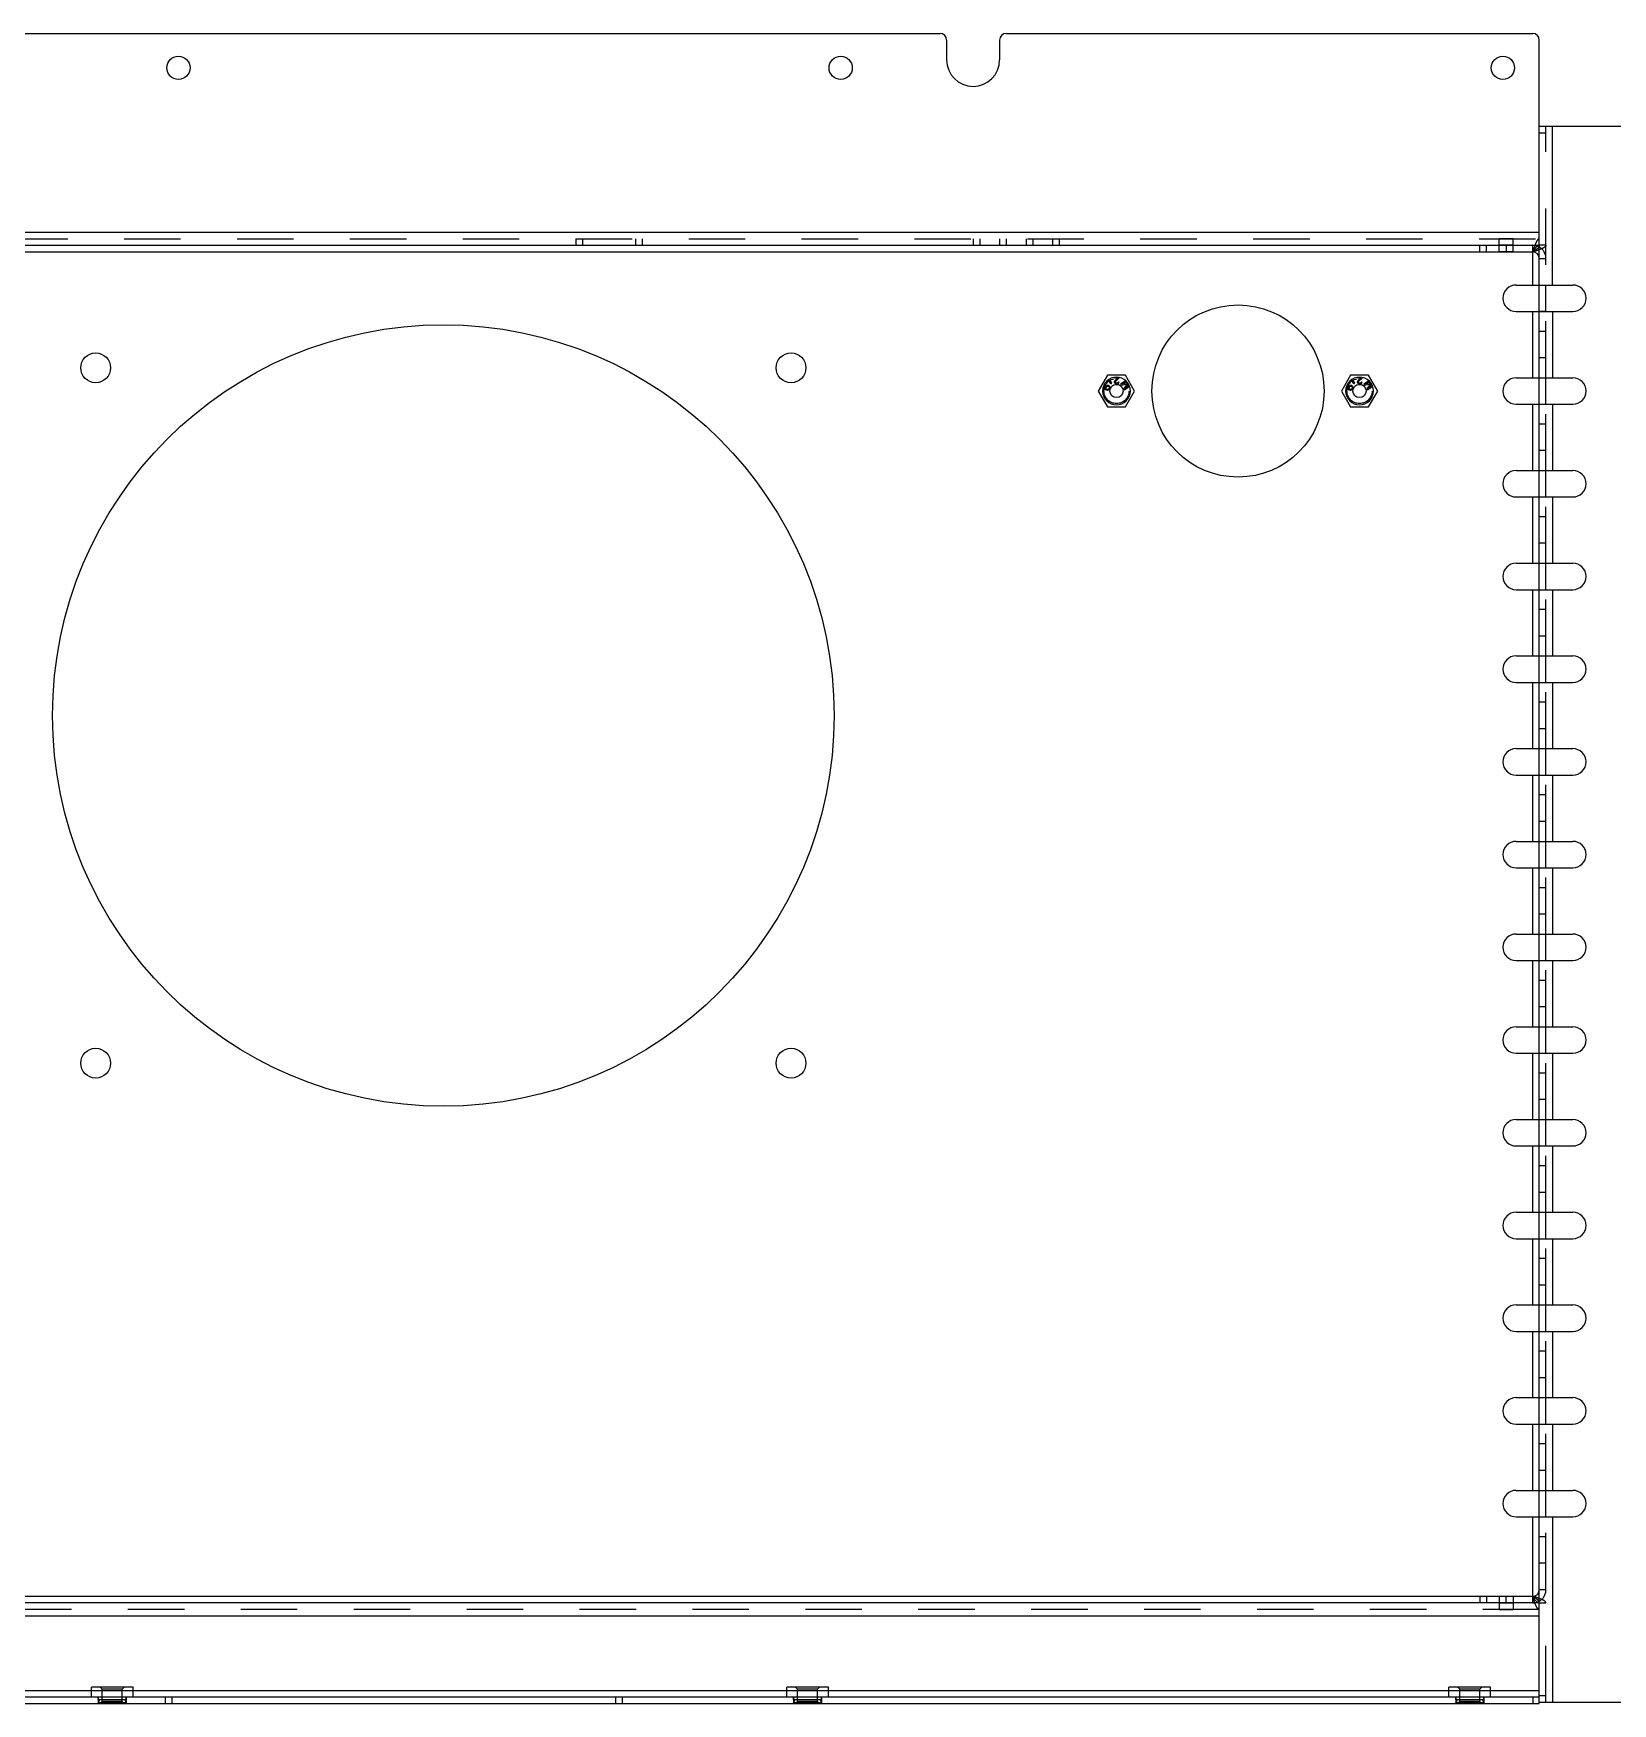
# Model space of a CAD drawing. Header units: millimetres. Extents: x 0 to 8948, y -1340 to 1100.
# Drawn here: x 5541.7 to 5780.2, y -865.5 to -613.3 of the extents above; entities that cross this region are included whole.
import ezdxf

# ---------------------------------------------------------------- set-up
doc = ezdxf.new("R2010")
doc.units = ezdxf.units.MM
doc.header["$LTSCALE"] = 85.25
doc.linetypes.add('HIDDEN', pattern=[0.2, 0.1, -0.1])
doc.layers.get('0').update_dxf_attribs({"linetype": 'CONTINUOUS'})
doc.layers.add('02___PRT_ALL_AXES', color=7, linetype='CONTINUOUS')
doc.layers.add('DEFAULT_2', color=8, linetype='HIDDEN')

msp = doc.modelspace()

# ---------------------------------------------------------------- linework, layer by layer
at = {"color": 7, "linetype": 'Continuous'}
for p, q in [((5528.602, -613.329), (5678.602, -613.329)), ((5679.602, -614.329), (5679.602, -617.329)), ((5687.602, -614.329), (5687.602, -617.329)), ((5688.602, -613.329), (5768.102, -613.329)), ((5769.102, -651.329), (5769.102, -614.329)), ((5769.102, -627.329), (5809.352, -627.329)), ((5771.102, -651.329), (5771.102, -627.329)), ((5451.102, -645.329), (5769.102, -645.329)), ((5453.102, -643.329), (5769.102, -643.329)), ((5760.102, -646.329), (5760.102, -645.329)), ((5761.102, -646.329), (5761.102, -645.329)), ((5768.102, -651.329), (5768.102, -645.329)), ((5454.102, -646.329), (5768.102, -646.329)), ((5765.602, -651.329), (5771.102, -651.329)), ((5765.602, -655.329), (5771.102, -655.329)), ((5768.102, -665.329), (5768.102, -655.329)), ((5769.102, -865.529), (5769.102, -655.329)), ((5771.102, -655.329), (5771.102, -665.329)), ((5704.933, -665.259), (5704.931, -665.331)), ((5704.931, -665.331), (5705.515, -665.347)), ((5704.981, -665.801), (5704.938, -665.864)), ((5705.515, -665.347), (5704.981, -665.801)), ((5705.084, -665.868), (5705.681, -665.352)), ((5705.681, -665.352), (5705.683, -665.279)), ((5706.661, -665.779), (5705.881, -666.303)), ((5741.633, -665.259), (5741.631, -665.331)), ((5741.631, -665.331), (5742.215, -665.347)), ((5741.681, -665.801), (5741.638, -665.864)), ((5742.215, -665.347), (5741.681, -665.801)), ((5741.784, -665.868), (5742.381, -665.352)), ((5742.381, -665.352), (5742.383, -665.279)), ((5743.361, -665.779), (5742.581, -666.303)), ((5765.602, -665.329), (5774.16, -665.329)), ((5703.264, -666.667), (5703.25, -666.77)), ((5703.25, -666.77), (5703.275, -666.89)), ((5703.275, -666.89), (5703.334, -666.977)), ((5703.348, -666.496), (5703.294, -666.585)), ((5703.334, -666.977), (5703.42, -667.052)), ((5703.443, -666.419), (5703.348, -666.496)), ((5703.357, -666.787), (5703.358, -666.721)), ((5703.376, -666.86), (5703.357, -666.787)), ((5703.358, -666.721), (5703.4, -666.603)), ((5703.422, -666.92), (5703.376, -666.86)), ((5703.4, -666.603), (5703.441, -666.551)), ((5703.42, -667.052), (5703.553, -667.122)), ((5703.475, -666.961), (5703.422, -666.92)), ((5703.441, -666.551), (5703.502, -666.506)), ((5703.544, -666.389), (5703.443, -666.419)), ((5703.588, -667.024), (5703.475, -666.961)), ((5703.502, -666.506), (5703.576, -666.489)), ((5703.611, -666.391), (5703.544, -666.389)), ((5703.553, -667.122), (5703.694, -667.172)), ((5703.576, -666.489), (5703.611, -666.391)), ((5703.629, -667.038), (5703.588, -667.024)), ((5703.605, -666.787), (5703.59, -666.892)), ((5703.59, -666.892), (5703.629, -667.038)), ((5703.64, -666.689), (5703.605, -666.787)), ((5703.695, -666.598), (5703.64, -666.689)), ((5703.694, -667.172), (5703.841, -667.202)), ((5703.79, -666.521), (5703.695, -666.598)), ((5703.698, -666.842), (5703.747, -666.705)), ((5703.698, -666.908), (5703.698, -666.842)), ((5703.717, -666.981), (5703.698, -666.908)), ((5703.763, -667.042), (5703.717, -666.981)), ((5703.747, -666.705), (5703.788, -666.653)), ((5703.816, -667.083), (5703.763, -667.042)), ((5703.788, -666.653), (5703.85, -666.608)), ((5703.892, -666.491), (5703.79, -666.521)), ((5703.856, -667.097), (5703.816, -667.083)), ((5703.841, -667.202), (5703.955, -667.199)), ((5703.85, -666.608), (5703.924, -666.591)), ((5703.923, -667.099), (5703.856, -667.097)), ((5704.006, -666.487), (5703.892, -666.491)), ((5703.997, -667.081), (5703.923, -667.099)), ((5703.924, -666.591), (5703.991, -666.592)), ((5703.955, -667.199), (5704.056, -667.169)), ((5703.991, -666.592), (5704.031, -666.607)), ((5704.058, -667.037), (5703.997, -667.081)), ((5704.086, -666.516), (5704.006, -666.487)), ((5704.031, -666.607), (5704.084, -666.648)), ((5704.056, -667.169), (5704.151, -667.092)), ((5704.099, -666.985), (5704.058, -667.037)), ((5704.084, -666.648), (5704.13, -666.708)), ((5704.172, -666.591), (5704.086, -666.516)), ((5704.148, -666.848), (5704.099, -666.985)), ((5704.13, -666.708), (5704.149, -666.782)), ((5704.149, -666.782), (5704.148, -666.848)), ((5704.151, -667.092), (5704.207, -667.001)), ((5704.16, -665.98), (5704.155, -666.009)), ((5704.155, -666.009), (5704.331, -666.04)), ((5704.307, -666.005), (5704.16, -665.98)), ((5704.231, -666.678), (5704.172, -666.591)), ((5704.207, -667.001), (5704.241, -666.903)), ((5704.254, -665.86), (5704.22, -665.884)), ((5704.22, -665.884), (5704.307, -666.005)), ((5704.256, -666.798), (5704.231, -666.678)), ((5704.241, -666.903), (5704.256, -666.798)), ((5704.34, -665.981), (5704.254, -665.86)), ((5704.331, -666.04), (5704.304, -666.217)), ((5704.304, -666.217), (5704.333, -666.222)), ((5704.333, -666.222), (5704.356, -666.075)), ((5704.363, -665.834), (5704.34, -665.981)), ((5704.356, -666.075), (5704.443, -666.196)), ((5704.393, -665.839), (5704.363, -665.834)), ((5704.365, -666.016), (5704.393, -665.839)), ((5704.541, -666.047), (5704.365, -666.016)), ((5704.39, -666.05), (5704.537, -666.076)), ((5704.477, -666.171), (5704.39, -666.05)), ((5704.443, -666.196), (5704.477, -666.171)), ((5704.537, -666.076), (5704.541, -666.047)), ((5704.915, -665.948), (5704.913, -665.991)), ((5704.913, -665.991), (5704.932, -666.076)), ((5704.938, -665.864), (5704.915, -665.948)), ((5704.932, -666.076), (5705.013, -666.164)), ((5705.013, -666.164), (5705.095, -666.208)), ((5705.038, -665.994), (5705.04, -665.952)), ((5705.078, -666.059), (5705.038, -665.994)), ((5705.04, -665.952), (5705.084, -665.868)), ((5705.14, -666.103), (5705.078, -666.059)), ((5705.095, -666.208), (5705.219, -666.233)), ((5705.243, -666.127), (5705.14, -666.103)), ((5705.219, -666.233), (5705.303, -666.235)), ((5705.326, -666.13), (5705.243, -666.127)), ((5705.303, -666.235), (5705.449, -666.218)), ((5705.431, -666.111), (5705.326, -666.13)), ((5705.495, -666.07), (5705.431, -666.111)), ((5705.449, -666.218), (5705.534, -666.178)), ((5705.538, -666.008), (5705.495, -666.07)), ((5705.534, -666.178), (5705.619, -666.095)), ((5705.642, -666.011), (5705.538, -666.008)), ((5705.619, -666.095), (5705.642, -666.011)), ((5705.881, -666.303), (5705.986, -666.459)), ((5705.986, -666.459), (5706.902, -666.22)), ((5706.753, -665.868), (5706.128, -666.288)), ((5706.942, -666.091), (5706.128, -666.288)), ((5706.902, -666.22), (5706.335, -666.978)), ((5706.335, -666.978), (5706.44, -667.133)), ((5706.44, -667.133), (5707.219, -666.609)), ((5706.546, -666.911), (5707.036, -666.231)), ((5707.171, -666.49), (5706.546, -666.911)), ((5739.964, -666.667), (5739.95, -666.77)), ((5739.95, -666.77), (5739.975, -666.89)), ((5739.975, -666.89), (5740.034, -666.977)), ((5740.048, -666.496), (5739.994, -666.585)), ((5740.034, -666.977), (5740.12, -667.052)), ((5740.143, -666.419), (5740.048, -666.496)), ((5740.057, -666.787), (5740.058, -666.721)), ((5740.076, -666.86), (5740.057, -666.787)), ((5740.058, -666.721), (5740.1, -666.603)), ((5740.122, -666.92), (5740.076, -666.86)), ((5740.1, -666.603), (5740.141, -666.551)), ((5740.12, -667.052), (5740.253, -667.122)), ((5740.175, -666.961), (5740.122, -666.92)), ((5740.141, -666.551), (5740.202, -666.506)), ((5740.244, -666.389), (5740.143, -666.419)), ((5740.288, -667.024), (5740.175, -666.961)), ((5740.202, -666.506), (5740.276, -666.489)), ((5740.311, -666.391), (5740.244, -666.389)), ((5740.253, -667.122), (5740.394, -667.172)), ((5740.276, -666.489), (5740.311, -666.391)), ((5740.329, -667.038), (5740.288, -667.024)), ((5740.305, -666.787), (5740.29, -666.892)), ((5740.29, -666.892), (5740.329, -667.038)), ((5740.34, -666.689), (5740.305, -666.787)), ((5740.395, -666.598), (5740.34, -666.689)), ((5740.394, -667.172), (5740.541, -667.202)), ((5740.49, -666.521), (5740.395, -666.598)), ((5740.398, -666.842), (5740.447, -666.705)), ((5740.398, -666.908), (5740.398, -666.842)), ((5740.417, -666.981), (5740.398, -666.908)), ((5740.463, -667.042), (5740.417, -666.981)), ((5740.447, -666.705), (5740.488, -666.653)), ((5740.516, -667.083), (5740.463, -667.042)), ((5740.488, -666.653), (5740.55, -666.608)), ((5740.592, -666.491), (5740.49, -666.521)), ((5740.556, -667.097), (5740.516, -667.083)), ((5740.541, -667.202), (5740.655, -667.199)), ((5740.55, -666.608), (5740.624, -666.591)), ((5740.623, -667.099), (5740.556, -667.097)), ((5740.706, -666.487), (5740.592, -666.491)), ((5740.697, -667.081), (5740.623, -667.099)), ((5740.624, -666.591), (5740.691, -666.592)), ((5740.655, -667.199), (5740.756, -667.169)), ((5740.691, -666.592), (5740.731, -666.607)), ((5740.758, -667.037), (5740.697, -667.081)), ((5740.786, -666.516), (5740.706, -666.487)), ((5740.731, -666.607), (5740.784, -666.648)), ((5740.756, -667.169), (5740.851, -667.092)), ((5740.799, -666.985), (5740.758, -667.037)), ((5740.784, -666.648), (5740.83, -666.708)), ((5740.872, -666.591), (5740.786, -666.516)), ((5740.848, -666.848), (5740.799, -666.985)), ((5740.83, -666.708), (5740.849, -666.782)), ((5740.849, -666.782), (5740.848, -666.848)), ((5740.851, -667.092), (5740.907, -667.001)), ((5740.86, -665.98), (5740.855, -666.009)), ((5740.855, -666.009), (5741.031, -666.04)), ((5741.007, -666.005), (5740.86, -665.98)), ((5740.931, -666.678), (5740.872, -666.591)), ((5740.907, -667.001), (5740.941, -666.903)), ((5740.954, -665.86), (5740.92, -665.884)), ((5740.92, -665.884), (5741.007, -666.005)), ((5740.956, -666.798), (5740.931, -666.678)), ((5740.941, -666.903), (5740.956, -666.798)), ((5741.04, -665.981), (5740.954, -665.86)), ((5741.031, -666.04), (5741.004, -666.217)), ((5741.004, -666.217), (5741.033, -666.222)), ((5741.033, -666.222), (5741.056, -666.075)), ((5741.063, -665.834), (5741.04, -665.981)), ((5741.056, -666.075), (5741.143, -666.196)), ((5741.093, -665.839), (5741.063, -665.834)), ((5741.065, -666.016), (5741.093, -665.839)), ((5741.241, -666.047), (5741.065, -666.016)), ((5741.09, -666.05), (5741.237, -666.076)), ((5741.177, -666.171), (5741.09, -666.05)), ((5741.143, -666.196), (5741.177, -666.171)), ((5741.237, -666.076), (5741.241, -666.047)), ((5741.615, -665.948), (5741.613, -665.991)), ((5741.613, -665.991), (5741.632, -666.076)), ((5741.638, -665.864), (5741.615, -665.948)), ((5741.632, -666.076), (5741.713, -666.164)), ((5741.713, -666.164), (5741.795, -666.208)), ((5741.738, -665.994), (5741.74, -665.952)), ((5741.778, -666.059), (5741.738, -665.994)), ((5741.74, -665.952), (5741.784, -665.868)), ((5741.84, -666.103), (5741.778, -666.059)), ((5741.795, -666.208), (5741.919, -666.233)), ((5741.943, -666.127), (5741.84, -666.103)), ((5741.919, -666.233), (5742.003, -666.235)), ((5742.026, -666.13), (5741.943, -666.127)), ((5742.003, -666.235), (5742.149, -666.218)), ((5742.131, -666.111), (5742.026, -666.13)), ((5742.195, -666.07), (5742.131, -666.111)), ((5742.149, -666.218), (5742.234, -666.178)), ((5742.238, -666.008), (5742.195, -666.07)), ((5742.234, -666.178), (5742.319, -666.095)), ((5742.342, -666.011), (5742.238, -666.008)), ((5742.319, -666.095), (5742.342, -666.011)), ((5742.581, -666.303), (5742.686, -666.459)), ((5742.686, -666.459), (5743.602, -666.22)), ((5743.453, -665.868), (5742.828, -666.288)), ((5743.642, -666.091), (5742.828, -666.288)), ((5743.602, -666.22), (5743.035, -666.978)), ((5743.035, -666.978), (5743.14, -667.133)), ((5743.14, -667.133), (5743.919, -666.609)), ((5743.246, -666.911), (5743.736, -666.231)), ((5743.871, -666.49), (5743.246, -666.911)), ((5765.602, -669.329), (5774.16, -669.329)), ((5768.102, -679.329), (5768.102, -669.329)), ((5771.102, -669.329), (5771.102, -679.329)), ((5765.602, -679.329), (5774.16, -679.329)), ((5765.602, -683.329), (5774.16, -683.329)), ((5768.102, -693.329), (5768.102, -683.329)), ((5771.102, -683.329), (5771.102, -693.329)), ((5765.602, -693.329), (5774.16, -693.329)), ((5765.602, -697.329), (5774.16, -697.329)), ((5768.102, -707.329), (5768.102, -697.329)), ((5771.102, -697.329), (5771.102, -707.329)), ((5765.602, -707.329), (5774.16, -707.329)), ((5765.602, -711.329), (5774.16, -711.329)), ((5768.102, -721.329), (5768.102, -711.329)), ((5771.102, -711.329), (5771.102, -721.329)), ((5765.602, -721.329), (5774.16, -721.329)), ((5765.602, -725.329), (5774.16, -725.329)), ((5768.102, -735.329), (5768.102, -725.329)), ((5771.102, -725.329), (5771.102, -735.329)), ((5765.602, -735.329), (5774.16, -735.329)), ((5765.602, -739.329), (5774.16, -739.329)), ((5768.102, -749.329), (5768.102, -739.329)), ((5771.102, -739.329), (5771.102, -749.329)), ((5765.602, -749.329), (5774.16, -749.329)), ((5765.602, -753.329), (5774.16, -753.329)), ((5768.102, -763.329), (5768.102, -753.329)), ((5771.102, -753.329), (5771.102, -763.329)), ((5765.602, -763.329), (5774.16, -763.329)), ((5765.602, -767.329), (5774.16, -767.329)), ((5768.102, -777.329), (5768.102, -767.329)), ((5771.102, -767.329), (5771.102, -777.329)), ((5765.602, -777.329), (5774.16, -777.329)), ((5765.602, -781.329), (5774.16, -781.329)), ((5768.102, -791.329), (5768.102, -781.329)), ((5771.102, -781.329), (5771.102, -791.329)), ((5765.602, -791.329), (5774.16, -791.329)), ((5765.602, -795.329), (5774.16, -795.329)), ((5768.102, -805.329), (5768.102, -795.329)), ((5771.102, -795.329), (5771.102, -805.329)), ((5765.602, -805.329), (5774.16, -805.329)), ((5765.602, -809.329), (5774.16, -809.329)), ((5768.102, -819.329), (5768.102, -809.329)), ((5771.102, -809.329), (5771.102, -819.329)), ((5765.602, -819.329), (5774.16, -819.329)), ((5765.602, -823.329), (5774.16, -823.329)), ((5768.102, -833.329), (5768.102, -823.329)), ((5771.102, -823.329), (5771.102, -833.329)), ((5765.602, -833.329), (5774.16, -833.329)), ((5765.602, -837.329), (5774.16, -837.329)), ((5768.102, -850.329), (5768.102, -837.329)), ((5771.102, -837.329), (5771.102, -865.329)), ((5454.102, -849.329), (5768.102, -849.329)), ((5760.102, -849.329), (5760.102, -850.329)), ((5761.102, -849.329), (5761.102, -850.329)), ((5769.102, -850.329), (5451.102, -850.329)), ((5769.102, -852.329), (5453.102, -852.329)), ((5453.102, -864.529), (5769.102, -864.529)), ((5466.752, -863.529), (5550.452, -863.529)), ((5556.752, -863.029), (5550.452, -863.029)), ((5550.452, -864.529), (5550.452, -863.029)), ((5556.752, -864.529), (5556.752, -863.029)), ((5556.752, -863.529), (5655.452, -863.529)), ((5561.602, -864.529), (5561.602, -865.529)), ((5562.602, -864.529), (5562.602, -865.529)), ((5629.602, -864.529), (5629.602, -865.529)), ((5630.602, -864.529), (5630.602, -865.529)), ((5661.752, -863.029), (5655.452, -863.029)), ((5655.452, -864.529), (5655.452, -863.029)), ((5661.752, -864.529), (5661.752, -863.029)), ((5661.752, -863.529), (5755.452, -863.529)), ((5761.752, -863.029), (5755.452, -863.029)), ((5755.452, -864.529), (5755.452, -863.029)), ((5761.752, -864.529), (5761.752, -863.029)), ((5761.752, -863.529), (5769.102, -863.529)), ((5768.102, -864.529), (5768.102, -865.529)), ((5769.102, -865.329), (5809.602, -865.329))]:
    msp.add_line(p, q, dxfattribs=at)
at = {"color": 3, "linetype": 'Continuous'}
for p, q in [((5770.102, -669.329), (5770.102, -665.329)), ((5770.102, -683.329), (5770.102, -679.329)), ((5770.102, -697.329), (5770.102, -693.329)), ((5770.102, -711.329), (5770.102, -707.329)), ((5770.102, -725.329), (5770.102, -721.329)), ((5770.102, -739.329), (5770.102, -735.329)), ((5770.102, -753.329), (5770.102, -749.329)), ((5770.102, -767.329), (5770.102, -763.329)), ((5770.102, -781.329), (5770.102, -777.329)), ((5770.102, -795.329), (5770.102, -791.329)), ((5770.102, -809.329), (5770.102, -805.329)), ((5770.102, -823.329), (5770.102, -819.329)), ((5770.102, -837.329), (5770.102, -833.329)), ((5453.102, -865.529), (5769.102, -865.529))]:
    msp.add_line(p, q, dxfattribs=at)
at = {"color": 7, "linetype": 'Continuous'}
for centre, radius, start, end in [((5678.602, -614.329), 1, 0, 90), ((5688.602, -614.329), 1, 90, 180), ((5768.102, -614.329), 1, 0, 90), ((5683.602, -617.329), 4, 180, 0), ((5768.102, -647.329), 1, 0, 90), ((5765.602, -653.329), 2, 90, 270), ((5705.252, -667.329), 2.095, 0, 180), ((5741.952, -667.329), 2.095, 0, 180), ((5765.602, -667.329), 2, 90, 270), ((5774.16, -667.329), 2, 270, 90), ((5765.602, -681.329), 2, 90, 270), ((5774.16, -681.329), 2, 270, 90), ((5765.602, -695.329), 2, 90, 270), ((5774.16, -695.329), 2, 270, 90), ((5765.602, -709.329), 2, 90, 270), ((5774.16, -709.329), 2, 270, 90), ((5765.602, -723.329), 2, 90, 270), ((5774.16, -723.329), 2, 270, 90), ((5765.602, -737.329), 2, 90, 270), ((5774.16, -737.329), 2, 270, 90), ((5765.602, -751.329), 2, 90, 270), ((5774.16, -751.329), 2, 270, 90), ((5765.602, -765.329), 2, 90, 270), ((5774.16, -765.329), 2, 270, 90), ((5765.602, -779.329), 2, 90, 270), ((5774.16, -779.329), 2, 270, 90), ((5765.602, -793.329), 2, 90, 270), ((5774.16, -793.329), 2, 270, 90), ((5765.602, -807.329), 2, 90, 270), ((5774.16, -807.329), 2, 270, 90), ((5765.602, -821.329), 2, 90, 270), ((5774.16, -821.329), 2, 270, 90), ((5765.602, -835.329), 2, 90, 270), ((5774.16, -835.329), 2, 270, 90), ((5768.102, -848.329), 1, 270, 0)]:
    msp.add_arc(centre, radius, start, end, dxfattribs=at)
at = {"color": 3, "linetype": 'Continuous'}
for centre, start, end in [((5768.102, -647.329), 59.86467, 90), ((5768.102, -848.329), 270, 300.13533)]:
    msp.add_arc(centre, 2, start, end, dxfattribs=at)
at = {"color": 7, "linetype": 'Continuous'}
for points, knots in [([(5769.102, -645.329), (5769.075, -645.329), (5768.96, -645.341), (5768.854, -645.399), (5768.783, -645.452)], [0, 0, 0, 0, 0.2318764, 1, 1, 1, 1]), ([(5769.102, -645.329), (5769.102, -645.349), (5769.096, -645.433), (5769.064, -645.512), (5769.033, -645.567)], [0, 0, 0, 0, 0.2390557, 1, 1, 1, 1]), ([(5769.102, -850.329), (5769.075, -850.329), (5768.96, -850.318), (5768.854, -850.26), (5768.783, -850.207)], [0, 0, 0, 0, 0.2318764, 1, 1, 1, 1]), ([(5769.102, -850.329), (5769.102, -850.31), (5769.096, -850.226), (5769.064, -850.146), (5769.033, -850.092)], [0, 0, 0, 0, 0.2390557, 1, 1, 1, 1])]:
    msp.add_open_spline(points, degree=3, knots=knots, dxfattribs=at)
at = {"layer": '02___PRT_ALL_AXES', "color": 8, "linetype": 'HIDDEN'}
for p, q in [((5765.152, -644.329), (5763.052, -644.329)), ((5763.052, -646.329), (5763.052, -644.329)), ((5765.152, -645.329), (5763.052, -645.329)), ((5764.102, -645.329), (5764.102, -646.329)), ((5765.152, -646.329), (5765.152, -644.329)), ((5765.152, -646.329), (5763.052, -646.329)), ((5769.102, -651.329), (5770.102, -651.329)), ((5770.102, -655.329), (5769.102, -655.329)), ((5763.052, -849.329), (5765.152, -849.329)), ((5763.052, -849.329), (5763.052, -851.329)), ((5764.102, -850.329), (5764.102, -849.329)), ((5765.152, -849.329), (5765.152, -851.329)), ((5763.052, -850.329), (5765.152, -850.329)), ((5763.052, -851.329), (5765.152, -851.329)), ((5551.502, -864.529), (5555.702, -864.529)), ((5551.502, -864.529), (5551.502, -865.529)), ((5555.702, -864.529), (5555.702, -865.529)), ((5656.502, -864.529), (5660.702, -864.529)), ((5656.502, -864.529), (5656.502, -865.529)), ((5660.702, -864.529), (5660.702, -865.529)), ((5756.502, -864.529), (5760.702, -864.529)), ((5756.502, -864.529), (5756.502, -865.529)), ((5760.702, -864.529), (5760.702, -865.529)), ((5551.502, -865.529), (5555.702, -865.529)), ((5656.502, -865.529), (5660.702, -865.529)), ((5756.502, -865.529), (5760.702, -865.529))]:
    msp.add_line(p, q, dxfattribs=at)
at = {"layer": '02___PRT_ALL_AXES', "color": 7, "linetype": 'Continuous'}
for p, q in [((5769.102, -655.329), (5769.102, -651.329)), ((5771.102, -651.329), (5774.16, -651.329)), ((5771.102, -655.329), (5774.16, -655.329))]:
    msp.add_line(p, q, dxfattribs=at)
at = {"layer": '02___PRT_ALL_AXES', "color": 3, "linetype": 'Continuous'}
msp.add_line((5770.102, -655.329), (5770.102, -651.329), dxfattribs=at)
at = {"layer": '02___PRT_ALL_AXES', "color": 7, "linetype": 'Continuous'}
for centre, radius in [((5563.602, -618.529), 1.75), ((5663.602, -618.529), 1.75), ((5763.602, -618.529), 1.75), ((5723.602, -667.329), 13), ((5603.602, -716.329), 59), ((5551.102, -663.829), 2.25), ((5656.102, -663.829), 2.25), ((5705.252, -667.329), 1), ((5741.952, -667.329), 1), ((5551.102, -768.829), 2.25), ((5656.102, -768.829), 2.25)]:
    msp.add_circle(centre, radius, dxfattribs=at)
at = {"layer": '02___PRT_ALL_AXES', "color": 8, "linetype": 'HIDDEN'}
for centre in [(5705.252, -667.329), (5741.952, -667.329)]:
    msp.add_circle(centre, 1.895, dxfattribs=at)
at = {"layer": '02___PRT_ALL_AXES', "color": 7, "linetype": 'Continuous'}
for centre, radius, start, end in [((5774.16, -653.329), 2, 270, 90), ((5705.252, -667.329), 2.095, 180, 0), ((5741.952, -667.329), 2.095, 180, 0)]:
    msp.add_arc(centre, radius, start, end, dxfattribs=at)
at = {"layer": 'DEFAULT_2', "color": 8, "linetype": 'HIDDEN'}
for p, q in [((5770.102, -665.329), (5770.102, -627.329)), ((5769.102, -628.329), (5770.102, -628.329)), ((5453.102, -644.329), (5769.102, -644.329)), ((5623.602, -644.329), (5623.602, -645.329)), ((5624.602, -644.329), (5624.602, -645.329)), ((5632.602, -644.329), (5632.602, -645.329)), ((5633.602, -644.329), (5633.602, -645.329)), ((5683.602, -644.329), (5683.602, -645.329)), ((5684.602, -644.329), (5684.602, -645.329)), ((5687.602, -644.329), (5687.602, -645.329)), ((5688.602, -644.329), (5688.602, -645.329)), ((5691.602, -644.329), (5691.602, -645.329)), ((5692.602, -644.329), (5692.602, -645.329)), ((5695.602, -644.329), (5695.602, -645.329)), ((5696.602, -644.329), (5696.602, -645.329)), ((5770.102, -645.329), (5769.102, -645.329)), ((5769.102, -647.329), (5770.102, -647.329)), ((5769.102, -655.329), (5769.102, -651.329)), ((5770.102, -658.329), (5769.102, -658.329)), ((5770.102, -662.329), (5769.102, -662.329)), ((5703.881, -664.954), (5702.51, -667.329)), ((5706.623, -664.954), (5703.881, -664.954)), ((5707.994, -667.329), (5706.623, -664.954)), ((5740.581, -664.954), (5739.21, -667.329)), ((5743.323, -664.954), (5740.581, -664.954)), ((5744.694, -667.329), (5743.323, -664.954)), ((5702.51, -667.329), (5703.881, -669.704)), ((5706.623, -669.704), (5707.994, -667.329)), ((5739.21, -667.329), (5740.581, -669.704)), ((5743.323, -669.704), (5744.694, -667.329)), ((5703.881, -669.704), (5706.623, -669.704)), ((5740.581, -669.704), (5743.323, -669.704)), ((5770.102, -679.329), (5770.102, -669.329)), ((5770.102, -672.329), (5769.102, -672.329)), ((5770.102, -676.329), (5769.102, -676.329)), ((5770.102, -693.329), (5770.102, -683.329)), ((5770.102, -686.329), (5769.102, -686.329)), ((5770.102, -690.329), (5769.102, -690.329)), ((5770.102, -707.329), (5770.102, -697.329)), ((5770.102, -700.329), (5769.102, -700.329)), ((5770.102, -704.329), (5769.102, -704.329)), ((5770.102, -721.329), (5770.102, -711.329)), ((5770.102, -714.329), (5769.102, -714.329)), ((5770.102, -718.329), (5769.102, -718.329)), ((5770.102, -735.329), (5770.102, -725.329)), ((5770.102, -728.329), (5769.102, -728.329)), ((5770.102, -732.329), (5769.102, -732.329)), ((5770.102, -749.329), (5770.102, -739.329)), ((5770.102, -742.329), (5769.102, -742.329)), ((5770.102, -746.329), (5769.102, -746.329)), ((5770.102, -763.329), (5770.102, -753.329)), ((5770.102, -756.329), (5769.102, -756.329)), ((5770.102, -760.329), (5769.102, -760.329)), ((5770.102, -777.329), (5770.102, -767.329)), ((5770.102, -770.329), (5769.102, -770.329)), ((5770.102, -774.329), (5769.102, -774.329)), ((5770.102, -791.329), (5770.102, -781.329)), ((5770.102, -784.329), (5769.102, -784.329)), ((5770.102, -788.329), (5769.102, -788.329)), ((5770.102, -805.329), (5770.102, -795.329)), ((5770.102, -798.329), (5769.102, -798.329)), ((5770.102, -802.329), (5769.102, -802.329)), ((5770.102, -819.329), (5770.102, -809.329)), ((5770.102, -812.329), (5769.102, -812.329)), ((5770.102, -816.329), (5769.102, -816.329)), ((5770.102, -833.329), (5770.102, -823.329)), ((5770.102, -826.329), (5769.102, -826.329)), ((5770.102, -830.329), (5769.102, -830.329)), ((5770.102, -865.329), (5770.102, -837.329)), ((5770.102, -840.329), (5769.102, -840.329)), ((5770.102, -844.329), (5769.102, -844.329)), ((5770.102, -848.329), (5769.102, -848.329)), ((5769.102, -851.329), (5453.102, -851.329)), ((5769.102, -850.329), (5770.102, -850.329)), ((5550.452, -863.529), (5556.752, -863.529)), ((5551.126, -863.049), (5551.126, -863.029)), ((5553.018, -863.049), (5551.126, -863.049)), ((5551.14, -863.049), (5551.14, -863.029)), ((5551.163, -863.029), (5551.163, -863.049)), ((5551.17, -863.049), (5551.17, -863.029)), ((5551.208, -863.029), (5551.208, -863.049)), ((5551.208, -863.049), (5551.208, -863.029)), ((5551.209, -863.029), (5551.209, -863.049)), ((5551.211, -863.049), (5551.211, -863.029)), ((5551.221, -863.049), (5551.221, -863.029)), ((5551.231, -863.029), (5551.231, -863.049)), ((5551.455, -863.049), (5551.455, -863.029)), ((5551.477, -864.909), (5551.477, -864.529)), ((5551.477, -864.909), (5555.727, -864.909)), ((5551.702, -864.909), (5551.477, -865.399)), ((5551.488, -863.049), (5551.488, -863.029)), ((5551.569, -863.049), (5551.569, -863.029)), ((5551.602, -863.049), (5551.602, -863.029)), ((5551.611, -863.029), (5551.611, -863.049)), ((5551.623, -863.049), (5551.623, -863.029)), ((5551.643, -863.029), (5551.643, -863.049)), ((5551.644, -863.049), (5551.644, -863.029)), ((5551.646, -863.049), (5551.646, -863.029)), ((5551.673, -863.049), (5551.673, -863.029)), ((5551.674, -863.049), (5551.674, -863.029)), ((5551.68, -863.049), (5551.68, -863.029)), ((5551.69, -863.049), (5551.69, -863.029)), ((5551.702, -863.029), (5551.702, -863.049)), ((5551.703, -863.049), (5551.703, -863.029)), ((5551.748, -863.049), (5551.748, -863.029)), ((5551.76, -863.049), (5551.76, -863.029)), ((5551.79, -863.049), (5551.79, -863.029)), ((5551.793, -863.049), (5551.793, -863.029)), ((5551.796, -863.049), (5551.796, -863.029)), ((5552.102, -863.329), (5551.802, -863.029)), ((5551.803, -863.049), (5551.803, -863.029)), ((5551.87, -863.049), (5551.87, -863.029)), ((5551.887, -863.029), (5551.887, -863.049)), ((5551.89, -863.049), (5551.89, -863.029)), ((5551.892, -863.049), (5551.892, -863.029)), ((5551.893, -863.029), (5551.893, -863.049)), ((5551.907, -863.029), (5551.907, -863.049)), ((5551.91, -863.049), (5551.91, -863.029)), ((5551.913, -863.049), (5551.913, -863.029)), ((5551.925, -863.049), (5551.925, -863.029)), ((5551.927, -863.049), (5551.927, -863.029)), ((5551.935, -863.049), (5551.935, -863.029)), ((5551.936, -863.049), (5551.936, -863.029)), ((5551.996, -863.049), (5551.996, -863.029)), ((5551.997, -863.049), (5551.997, -863.029)), ((5552.009, -863.029), (5552.009, -863.049)), ((5552.034, -863.049), (5552.034, -863.029)), ((5552.04, -863.049), (5552.04, -863.029)), ((5552.056, -863.049), (5552.056, -863.029)), ((5552.058, -863.049), (5552.058, -863.029)), ((5552.071, -863.029), (5552.071, -863.049)), ((5552.075, -863.049), (5552.075, -863.029)), ((5552.085, -863.049), (5552.085, -863.029)), ((5552.086, -863.049), (5552.086, -863.029)), ((5552.089, -863.049), (5552.089, -863.029)), ((5552.101, -863.049), (5552.101, -863.029)), ((5555.102, -863.329), (5552.102, -863.329)), ((5552.102, -865.199), (5552.102, -863.329)), ((5552.114, -863.029), (5552.114, -863.049)), ((5552.115, -863.049), (5552.115, -863.029)), ((5552.116, -863.049), (5552.116, -863.029)), ((5552.15, -863.029), (5552.15, -863.049)), ((5552.157, -863.049), (5552.157, -863.029)), ((5552.217, -863.049), (5552.217, -863.029)), ((5552.224, -863.029), (5552.224, -863.049)), ((5552.248, -863.049), (5552.248, -863.029)), ((5552.259, -863.049), (5552.259, -863.029)), ((5552.271, -863.029), (5552.271, -863.049)), ((5552.282, -863.049), (5552.282, -863.029)), ((5552.282, -863.049), (5552.282, -863.029)), ((5552.293, -863.049), (5552.293, -863.029)), ((5552.295, -863.049), (5552.295, -863.029)), ((5552.334, -863.049), (5552.334, -863.029)), ((5552.362, -863.049), (5552.362, -863.029)), ((5552.37, -863.049), (5552.37, -863.029)), ((5552.37, -863.049), (5552.37, -863.029)), ((5552.446, -863.029), (5552.446, -863.049)), ((5552.464, -863.049), (5552.464, -863.029)), ((5552.493, -863.049), (5552.493, -863.029)), ((5552.506, -863.029), (5552.506, -863.049)), ((5552.516, -863.029), (5552.516, -863.049)), ((5552.534, -863.049), (5552.534, -863.029)), ((5552.564, -863.029), (5552.564, -863.049)), ((5552.572, -863.049), (5552.572, -863.029)), ((5552.701, -863.029), (5552.701, -863.049)), ((5552.735, -863.049), (5552.735, -863.029)), ((5552.763, -863.049), (5552.763, -863.029)), ((5552.771, -863.049), (5552.771, -863.029)), ((5552.8, -863.049), (5552.8, -863.029)), ((5552.812, -863.049), (5552.812, -863.029)), ((5552.839, -863.049), (5552.839, -863.029)), ((5552.847, -863.049), (5552.847, -863.029)), ((5553.006, -863.049), (5553.006, -863.029)), ((5553.018, -863.049), (5553.018, -863.029)), ((5553.158, -863.029), (5553.158, -863.049)), ((5553.539, -863.049), (5553.158, -863.049)), ((5553.159, -863.049), (5553.159, -863.029)), ((5553.199, -863.049), (5553.199, -863.029)), ((5553.208, -863.049), (5553.208, -863.029)), ((5553.209, -863.029), (5553.209, -863.049)), ((5553.21, -863.049), (5553.21, -863.029)), ((5553.232, -863.049), (5553.232, -863.029)), ((5553.239, -863.049), (5553.239, -863.029)), ((5553.239, -863.029), (5553.239, -863.049)), ((5553.243, -863.049), (5553.243, -863.029)), ((5553.247, -863.049), (5553.247, -863.029)), ((5553.325, -863.049), (5553.325, -863.029)), ((5553.34, -863.049), (5553.34, -863.029)), ((5553.341, -863.049), (5553.341, -863.029)), ((5553.35, -863.049), (5553.35, -863.029)), ((5553.375, -863.049), (5553.375, -863.029)), ((5553.386, -863.049), (5553.386, -863.029)), ((5553.432, -863.049), (5553.432, -863.029)), ((5553.459, -863.049), (5553.459, -863.029)), ((5553.465, -863.049), (5553.465, -863.029)), ((5553.491, -863.049), (5553.491, -863.029)), ((5553.492, -863.049), (5553.492, -863.029)), ((5553.498, -863.049), (5553.498, -863.029)), ((5553.499, -863.049), (5553.499, -863.029)), ((5553.506, -863.029), (5553.506, -863.049)), ((5553.51, -863.049), (5553.51, -863.029)), ((5553.538, -863.049), (5553.538, -863.029)), ((5553.539, -863.049), (5553.539, -863.029)), ((5555.102, -863.329), (5555.402, -863.029)), ((5555.102, -865.199), (5555.102, -863.329)), ((5555.502, -864.909), (5555.727, -865.399)), ((5555.727, -864.909), (5555.727, -864.529)), ((5655.452, -863.529), (5661.752, -863.529)), ((5656.126, -863.049), (5656.126, -863.029)), ((5658.018, -863.049), (5656.126, -863.049)), ((5656.14, -863.049), (5656.14, -863.029)), ((5656.163, -863.029), (5656.163, -863.049)), ((5656.17, -863.049), (5656.17, -863.029)), ((5656.208, -863.029), (5656.208, -863.049)), ((5656.208, -863.049), (5656.208, -863.029)), ((5656.209, -863.029), (5656.209, -863.049)), ((5656.211, -863.049), (5656.211, -863.029)), ((5656.221, -863.049), (5656.221, -863.029)), ((5656.231, -863.029), (5656.231, -863.049)), ((5656.455, -863.049), (5656.455, -863.029)), ((5656.477, -864.909), (5656.477, -864.529)), ((5656.477, -864.909), (5660.727, -864.909)), ((5656.702, -864.909), (5656.477, -865.399)), ((5656.488, -863.049), (5656.488, -863.029)), ((5656.569, -863.049), (5656.569, -863.029)), ((5656.602, -863.049), (5656.602, -863.029)), ((5656.611, -863.029), (5656.611, -863.049)), ((5656.623, -863.049), (5656.623, -863.029)), ((5656.643, -863.029), (5656.643, -863.049)), ((5656.644, -863.049), (5656.644, -863.029)), ((5656.646, -863.049), (5656.646, -863.029)), ((5656.673, -863.049), (5656.673, -863.029)), ((5656.674, -863.049), (5656.674, -863.029)), ((5656.68, -863.049), (5656.68, -863.029)), ((5656.69, -863.049), (5656.69, -863.029)), ((5656.702, -863.029), (5656.702, -863.049)), ((5656.703, -863.049), (5656.703, -863.029)), ((5656.748, -863.049), (5656.748, -863.029)), ((5656.76, -863.049), (5656.76, -863.029)), ((5656.79, -863.049), (5656.79, -863.029)), ((5656.793, -863.049), (5656.793, -863.029)), ((5656.796, -863.049), (5656.796, -863.029)), ((5657.102, -863.329), (5656.802, -863.029)), ((5656.803, -863.049), (5656.803, -863.029)), ((5656.87, -863.049), (5656.87, -863.029)), ((5656.887, -863.029), (5656.887, -863.049)), ((5656.89, -863.049), (5656.89, -863.029)), ((5656.892, -863.049), (5656.892, -863.029)), ((5656.893, -863.029), (5656.893, -863.049)), ((5656.907, -863.029), (5656.907, -863.049)), ((5656.91, -863.049), (5656.91, -863.029)), ((5656.913, -863.049), (5656.913, -863.029)), ((5656.925, -863.049), (5656.925, -863.029)), ((5656.927, -863.049), (5656.927, -863.029)), ((5656.935, -863.049), (5656.935, -863.029)), ((5656.936, -863.049), (5656.936, -863.029)), ((5656.996, -863.049), (5656.996, -863.029)), ((5656.997, -863.049), (5656.997, -863.029)), ((5657.009, -863.029), (5657.009, -863.049)), ((5657.034, -863.049), (5657.034, -863.029)), ((5657.04, -863.049), (5657.04, -863.029)), ((5657.056, -863.049), (5657.056, -863.029)), ((5657.058, -863.049), (5657.058, -863.029)), ((5657.071, -863.029), (5657.071, -863.049)), ((5657.075, -863.049), (5657.075, -863.029)), ((5657.085, -863.049), (5657.085, -863.029)), ((5657.086, -863.049), (5657.086, -863.029)), ((5657.089, -863.049), (5657.089, -863.029)), ((5657.101, -863.049), (5657.101, -863.029)), ((5660.102, -863.329), (5657.102, -863.329)), ((5657.102, -865.199), (5657.102, -863.329)), ((5657.114, -863.029), (5657.114, -863.049)), ((5657.115, -863.049), (5657.115, -863.029)), ((5657.116, -863.049), (5657.116, -863.029)), ((5657.15, -863.029), (5657.15, -863.049)), ((5657.157, -863.049), (5657.157, -863.029)), ((5657.217, -863.049), (5657.217, -863.029)), ((5657.224, -863.029), (5657.224, -863.049)), ((5657.248, -863.049), (5657.248, -863.029)), ((5657.259, -863.049), (5657.259, -863.029)), ((5657.271, -863.029), (5657.271, -863.049)), ((5657.282, -863.049), (5657.282, -863.029)), ((5657.282, -863.049), (5657.282, -863.029)), ((5657.293, -863.049), (5657.293, -863.029)), ((5657.295, -863.049), (5657.295, -863.029)), ((5657.334, -863.049), (5657.334, -863.029)), ((5657.362, -863.049), (5657.362, -863.029)), ((5657.37, -863.049), (5657.37, -863.029)), ((5657.37, -863.049), (5657.37, -863.029)), ((5657.446, -863.029), (5657.446, -863.049)), ((5657.464, -863.049), (5657.464, -863.029)), ((5657.493, -863.049), (5657.493, -863.029)), ((5657.506, -863.029), (5657.506, -863.049)), ((5657.516, -863.029), (5657.516, -863.049)), ((5657.534, -863.049), (5657.534, -863.029)), ((5657.564, -863.029), (5657.564, -863.049)), ((5657.572, -863.049), (5657.572, -863.029)), ((5657.701, -863.029), (5657.701, -863.049)), ((5657.735, -863.049), (5657.735, -863.029)), ((5657.763, -863.049), (5657.763, -863.029)), ((5657.771, -863.049), (5657.771, -863.029)), ((5657.8, -863.049), (5657.8, -863.029)), ((5657.812, -863.049), (5657.812, -863.029)), ((5657.839, -863.049), (5657.839, -863.029)), ((5657.847, -863.049), (5657.847, -863.029)), ((5658.006, -863.049), (5658.006, -863.029)), ((5658.018, -863.049), (5658.018, -863.029)), ((5658.158, -863.029), (5658.158, -863.049)), ((5658.539, -863.049), (5658.158, -863.049)), ((5658.159, -863.049), (5658.159, -863.029)), ((5658.199, -863.049), (5658.199, -863.029)), ((5658.208, -863.049), (5658.208, -863.029)), ((5658.209, -863.029), (5658.209, -863.049)), ((5658.21, -863.049), (5658.21, -863.029)), ((5658.232, -863.049), (5658.232, -863.029)), ((5658.239, -863.049), (5658.239, -863.029)), ((5658.239, -863.029), (5658.239, -863.049)), ((5658.243, -863.049), (5658.243, -863.029)), ((5658.247, -863.049), (5658.247, -863.029)), ((5658.325, -863.049), (5658.325, -863.029)), ((5658.34, -863.049), (5658.34, -863.029)), ((5658.341, -863.049), (5658.341, -863.029)), ((5658.35, -863.049), (5658.35, -863.029)), ((5658.375, -863.049), (5658.375, -863.029)), ((5658.386, -863.049), (5658.386, -863.029)), ((5658.432, -863.049), (5658.432, -863.029)), ((5658.459, -863.049), (5658.459, -863.029)), ((5658.465, -863.049), (5658.465, -863.029)), ((5658.491, -863.049), (5658.491, -863.029)), ((5658.492, -863.049), (5658.492, -863.029)), ((5658.498, -863.049), (5658.498, -863.029)), ((5658.499, -863.049), (5658.499, -863.029)), ((5658.506, -863.029), (5658.506, -863.049)), ((5658.51, -863.049), (5658.51, -863.029)), ((5658.538, -863.049), (5658.538, -863.029)), ((5658.539, -863.049), (5658.539, -863.029)), ((5660.102, -863.329), (5660.402, -863.029)), ((5660.102, -865.199), (5660.102, -863.329)), ((5660.502, -864.909), (5660.727, -865.399)), ((5660.727, -864.909), (5660.727, -864.529)), ((5755.452, -863.529), (5761.752, -863.529)), ((5756.126, -863.049), (5756.126, -863.029)), ((5758.018, -863.049), (5756.126, -863.049)), ((5756.14, -863.049), (5756.14, -863.029)), ((5756.163, -863.029), (5756.163, -863.049)), ((5756.17, -863.049), (5756.17, -863.029)), ((5756.208, -863.029), (5756.208, -863.049)), ((5756.208, -863.049), (5756.208, -863.029)), ((5756.209, -863.029), (5756.209, -863.049)), ((5756.211, -863.049), (5756.211, -863.029)), ((5756.221, -863.049), (5756.221, -863.029)), ((5756.231, -863.029), (5756.231, -863.049)), ((5756.455, -863.049), (5756.455, -863.029)), ((5756.477, -864.909), (5756.477, -864.529)), ((5756.477, -864.909), (5760.727, -864.909)), ((5756.702, -864.909), (5756.477, -865.399)), ((5756.488, -863.049), (5756.488, -863.029)), ((5756.569, -863.049), (5756.569, -863.029)), ((5756.602, -863.049), (5756.602, -863.029)), ((5756.611, -863.029), (5756.611, -863.049)), ((5756.623, -863.049), (5756.623, -863.029)), ((5756.643, -863.029), (5756.643, -863.049)), ((5756.644, -863.049), (5756.644, -863.029)), ((5756.646, -863.049), (5756.646, -863.029)), ((5756.673, -863.049), (5756.673, -863.029)), ((5756.674, -863.049), (5756.674, -863.029)), ((5756.68, -863.049), (5756.68, -863.029)), ((5756.69, -863.049), (5756.69, -863.029)), ((5756.702, -863.029), (5756.702, -863.049)), ((5756.703, -863.049), (5756.703, -863.029)), ((5756.748, -863.049), (5756.748, -863.029)), ((5756.76, -863.049), (5756.76, -863.029)), ((5756.79, -863.049), (5756.79, -863.029)), ((5756.793, -863.049), (5756.793, -863.029)), ((5756.796, -863.049), (5756.796, -863.029)), ((5757.102, -863.329), (5756.802, -863.029)), ((5756.803, -863.049), (5756.803, -863.029)), ((5756.87, -863.049), (5756.87, -863.029)), ((5756.887, -863.029), (5756.887, -863.049)), ((5756.89, -863.049), (5756.89, -863.029)), ((5756.892, -863.049), (5756.892, -863.029)), ((5756.893, -863.029), (5756.893, -863.049)), ((5756.907, -863.029), (5756.907, -863.049)), ((5756.91, -863.049), (5756.91, -863.029)), ((5756.913, -863.049), (5756.913, -863.029)), ((5756.925, -863.049), (5756.925, -863.029)), ((5756.927, -863.049), (5756.927, -863.029)), ((5756.935, -863.049), (5756.935, -863.029)), ((5756.936, -863.049), (5756.936, -863.029)), ((5756.996, -863.049), (5756.996, -863.029)), ((5756.997, -863.049), (5756.997, -863.029)), ((5757.009, -863.029), (5757.009, -863.049)), ((5757.034, -863.049), (5757.034, -863.029)), ((5757.04, -863.049), (5757.04, -863.029)), ((5757.056, -863.049), (5757.056, -863.029)), ((5757.058, -863.049), (5757.058, -863.029)), ((5757.071, -863.029), (5757.071, -863.049)), ((5757.075, -863.049), (5757.075, -863.029)), ((5757.085, -863.049), (5757.085, -863.029)), ((5757.086, -863.049), (5757.086, -863.029)), ((5757.089, -863.049), (5757.089, -863.029)), ((5757.101, -863.049), (5757.101, -863.029)), ((5760.102, -863.329), (5757.102, -863.329)), ((5757.102, -865.199), (5757.102, -863.329)), ((5757.114, -863.029), (5757.114, -863.049)), ((5757.115, -863.049), (5757.115, -863.029)), ((5757.116, -863.049), (5757.116, -863.029)), ((5757.15, -863.029), (5757.15, -863.049)), ((5757.157, -863.049), (5757.157, -863.029)), ((5757.217, -863.049), (5757.217, -863.029)), ((5757.224, -863.029), (5757.224, -863.049)), ((5757.248, -863.049), (5757.248, -863.029)), ((5757.259, -863.049), (5757.259, -863.029)), ((5757.271, -863.029), (5757.271, -863.049)), ((5757.282, -863.049), (5757.282, -863.029)), ((5757.282, -863.049), (5757.282, -863.029)), ((5757.293, -863.049), (5757.293, -863.029)), ((5757.295, -863.049), (5757.295, -863.029)), ((5757.334, -863.049), (5757.334, -863.029)), ((5757.362, -863.049), (5757.362, -863.029)), ((5757.37, -863.049), (5757.37, -863.029)), ((5757.37, -863.049), (5757.37, -863.029)), ((5757.446, -863.029), (5757.446, -863.049)), ((5757.464, -863.049), (5757.464, -863.029)), ((5757.493, -863.049), (5757.493, -863.029)), ((5757.506, -863.029), (5757.506, -863.049)), ((5757.516, -863.029), (5757.516, -863.049)), ((5757.534, -863.049), (5757.534, -863.029)), ((5757.564, -863.029), (5757.564, -863.049)), ((5757.572, -863.049), (5757.572, -863.029)), ((5757.701, -863.029), (5757.701, -863.049)), ((5757.735, -863.049), (5757.735, -863.029)), ((5757.763, -863.049), (5757.763, -863.029)), ((5757.771, -863.049), (5757.771, -863.029)), ((5757.8, -863.049), (5757.8, -863.029)), ((5757.812, -863.049), (5757.812, -863.029)), ((5757.839, -863.049), (5757.839, -863.029)), ((5757.847, -863.049), (5757.847, -863.029)), ((5758.006, -863.049), (5758.006, -863.029)), ((5758.018, -863.049), (5758.018, -863.029)), ((5758.158, -863.029), (5758.158, -863.049)), ((5758.539, -863.049), (5758.158, -863.049)), ((5758.159, -863.049), (5758.159, -863.029)), ((5758.199, -863.049), (5758.199, -863.029)), ((5758.208, -863.049), (5758.208, -863.029)), ((5758.209, -863.029), (5758.209, -863.049)), ((5758.21, -863.049), (5758.21, -863.029)), ((5758.232, -863.049), (5758.232, -863.029)), ((5758.239, -863.049), (5758.239, -863.029)), ((5758.239, -863.029), (5758.239, -863.049)), ((5758.243, -863.049), (5758.243, -863.029)), ((5758.247, -863.049), (5758.247, -863.029)), ((5758.325, -863.049), (5758.325, -863.029)), ((5758.34, -863.049), (5758.34, -863.029)), ((5758.341, -863.049), (5758.341, -863.029)), ((5758.35, -863.049), (5758.35, -863.029)), ((5758.375, -863.049), (5758.375, -863.029)), ((5758.386, -863.049), (5758.386, -863.029)), ((5758.432, -863.049), (5758.432, -863.029)), ((5758.459, -863.049), (5758.459, -863.029)), ((5758.465, -863.049), (5758.465, -863.029)), ((5758.491, -863.049), (5758.491, -863.029)), ((5758.492, -863.049), (5758.492, -863.029)), ((5758.498, -863.049), (5758.498, -863.029)), ((5758.499, -863.049), (5758.499, -863.029)), ((5758.506, -863.029), (5758.506, -863.049)), ((5758.51, -863.049), (5758.51, -863.029)), ((5758.538, -863.049), (5758.538, -863.029)), ((5758.539, -863.049), (5758.539, -863.029)), ((5760.102, -863.329), (5760.402, -863.029)), ((5760.102, -865.199), (5760.102, -863.329)), ((5760.502, -864.909), (5760.727, -865.399)), ((5760.727, -864.909), (5760.727, -864.529)), ((5769.102, -864.329), (5770.102, -864.329)), ((5555.727, -865.399), (5551.477, -865.399)), ((5551.477, -865.499), (5551.477, -865.399)), ((5551.477, -865.499), (5555.727, -865.499)), ((5552.102, -865.199), (5551.802, -865.499)), ((5555.102, -865.199), (5552.102, -865.199)), ((5555.102, -865.199), (5555.402, -865.499)), ((5555.727, -865.499), (5555.727, -865.399)), ((5660.727, -865.399), (5656.477, -865.399)), ((5656.477, -865.499), (5656.477, -865.399)), ((5656.477, -865.499), (5660.727, -865.499)), ((5657.102, -865.199), (5656.802, -865.499)), ((5660.102, -865.199), (5657.102, -865.199)), ((5660.102, -865.199), (5660.402, -865.499)), ((5660.727, -865.499), (5660.727, -865.399)), ((5760.727, -865.399), (5756.477, -865.399)), ((5756.477, -865.499), (5756.477, -865.399)), ((5756.477, -865.499), (5760.727, -865.499)), ((5757.102, -865.199), (5756.802, -865.499)), ((5760.102, -865.199), (5757.102, -865.199)), ((5760.102, -865.199), (5760.402, -865.499)), ((5760.727, -865.499), (5760.727, -865.399))]:
    msp.add_line(p, q, dxfattribs=at)
for centre, start, end in [((5768.102, -647.329), 0, 59.86467), ((5768.102, -848.329), 300.13533, 0)]:
    msp.add_arc(centre, 2, start, end, dxfattribs=at)
for points, knots in [([(5769.102, -644.329), (5769.004, -644.329), (5768.852, -644.461), (5768.715, -644.679), (5768.537, -645.04), (5768.336, -645.597), (5768.183, -646.074), (5768.102, -646.329)], [0, 0, 0, 0, 0.1275582, 0.2247905, 0.3461005, 0.6491201, 1, 1, 1, 1]), ([(5770.102, -645.329), (5770.102, -645.427), (5769.971, -645.579), (5769.752, -645.716), (5769.391, -645.894), (5768.834, -646.096), (5768.358, -646.248), (5768.102, -646.329)], [0, 0, 0, 0, 0.1275582, 0.2247905, 0.3461005, 0.6491201, 1, 1, 1, 1]), ([(5768.783, -645.452), (5768.65, -645.553), (5768.409, -645.845), (5768.212, -646.157), (5768.102, -646.329)], [0, 0, 0, 0, 0.449748, 1, 1, 1, 1]), ([(5769.033, -645.567), (5768.945, -645.72), (5768.631, -645.994), (5768.293, -646.208), (5768.102, -646.329)], [0, 0, 0, 0, 0.4377516, 1, 1, 1, 1]), ([(5770.102, -850.329), (5770.102, -850.232), (5769.971, -850.08), (5769.752, -849.943), (5769.391, -849.765), (5768.834, -849.563), (5768.358, -849.411), (5768.102, -849.329)], [0, 0, 0, 0, 0.1275582, 0.2247905, 0.3461005, 0.6491201, 1, 1, 1, 1]), ([(5769.102, -851.329), (5769.004, -851.329), (5768.852, -851.198), (5768.715, -850.98), (5768.537, -850.619), (5768.336, -850.062), (5768.183, -849.585), (5768.102, -849.329)], [0, 0, 0, 0, 0.1275582, 0.2247905, 0.3461005, 0.6491201, 1, 1, 1, 1]), ([(5769.033, -850.092), (5768.945, -849.939), (5768.631, -849.665), (5768.293, -849.451), (5768.102, -849.329)], [0, 0, 0, 0, 0.4377516, 1, 1, 1, 1]), ([(5768.783, -850.207), (5768.65, -850.106), (5768.409, -849.814), (5768.212, -849.502), (5768.102, -849.329)], [0, 0, 0, 0, 0.449748, 1, 1, 1, 1])]:
    msp.add_open_spline(points, degree=3, knots=knots, dxfattribs=at)

doc.saveas('drawing.dxf')
